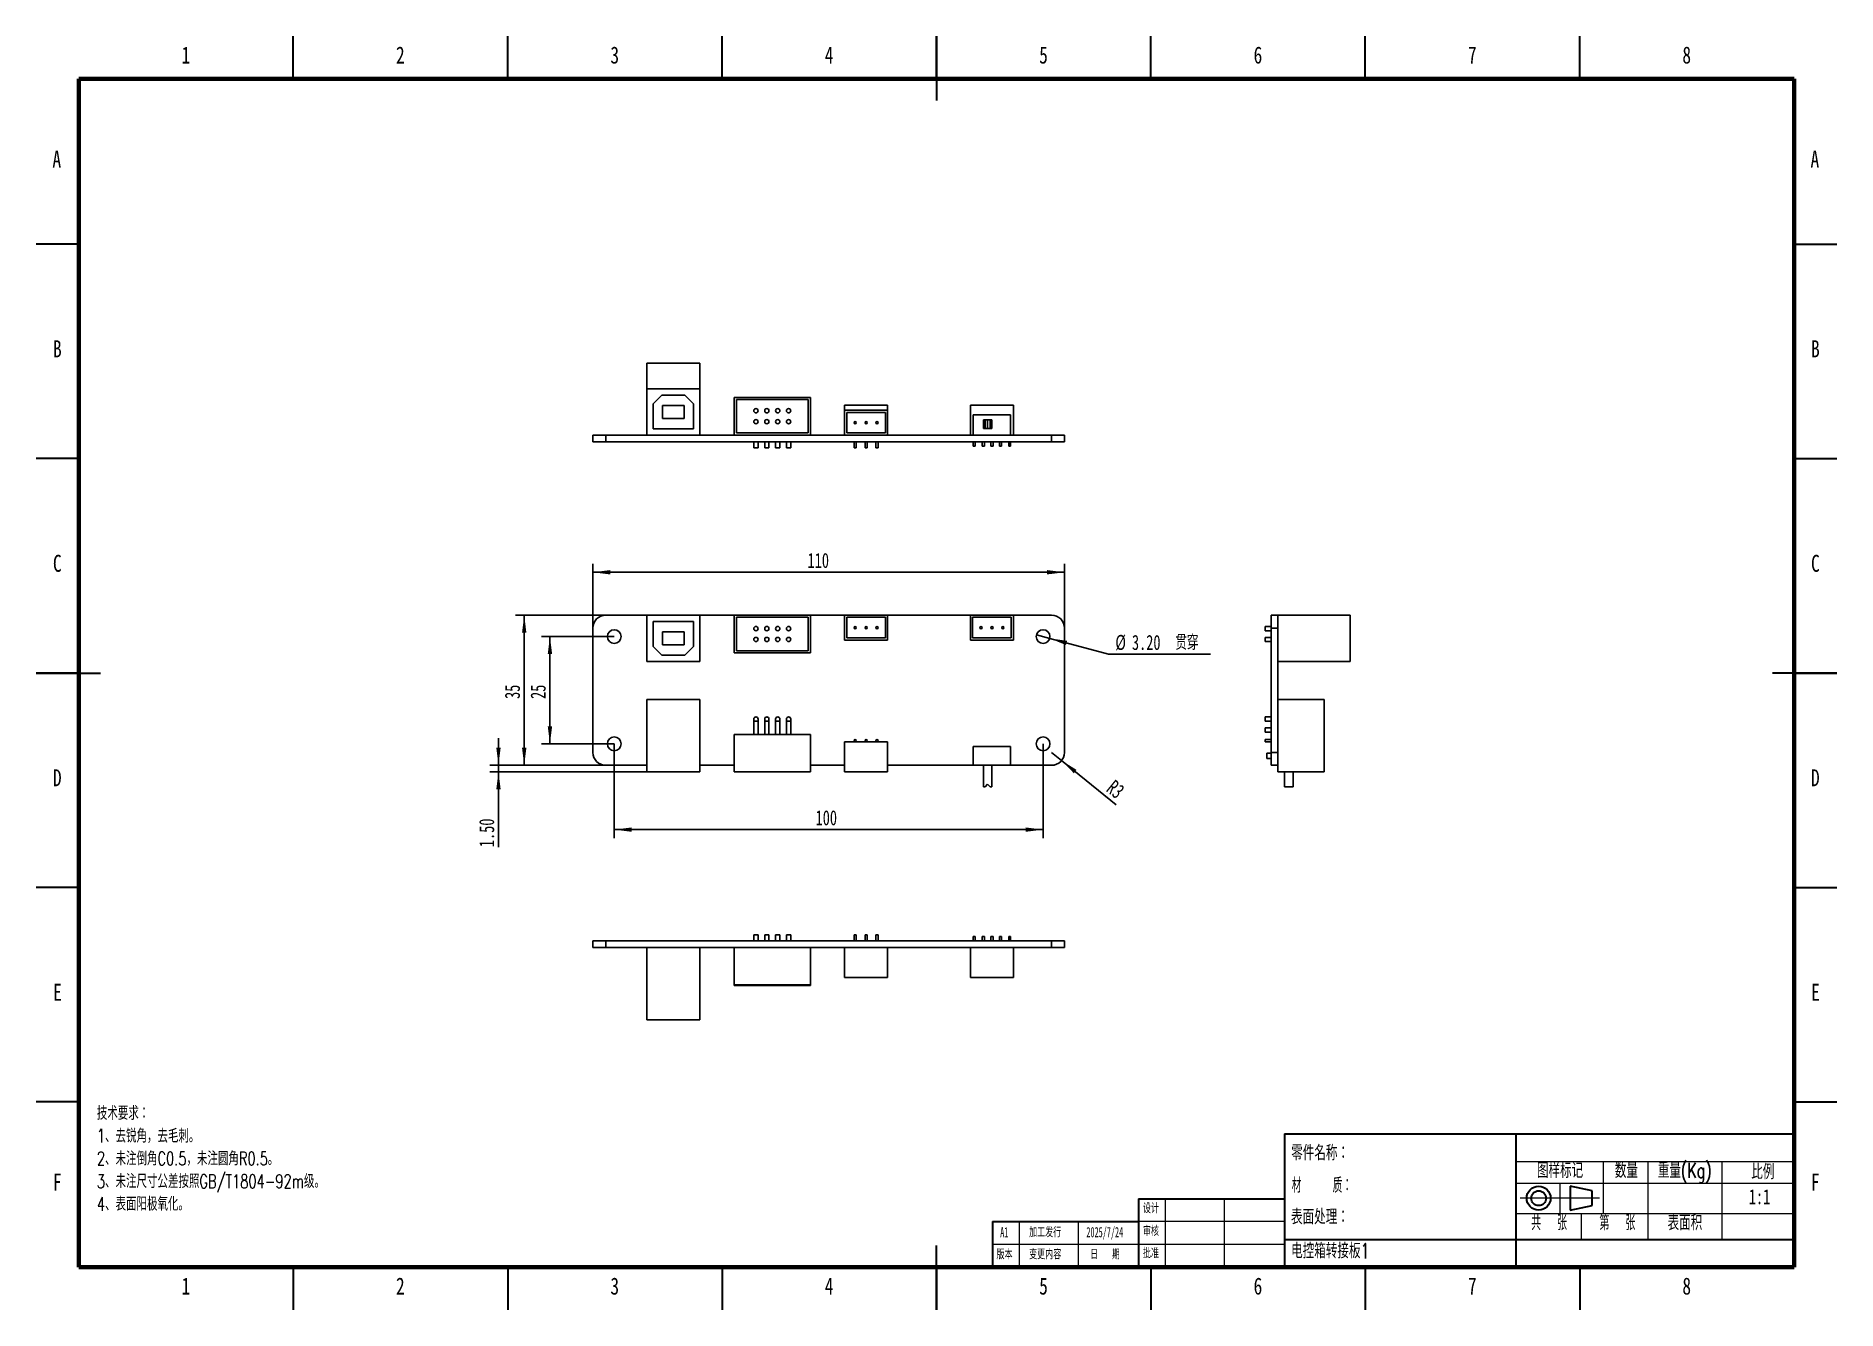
# Model space of a CAD drawing. Header units: millimetres. Extents: x 0 to 420, y 0 to 297.
import ezdxf

# ---------------------------------------------------------------- set-up
doc = ezdxf.new("R2010")
doc.units = ezdxf.units.MM
doc.linetypes.add('SLD-实线', pattern=[0])
doc.layers.add('轮廓粗实线', color=7, linetype='Continuous')
doc.styles.add('SLDTEXTSTYLE0', font='TXT', dxfattribs={"width": 0.7, "bigfont": 'bigfont'})
doc.styles.add('SLDTEXTSTYLE1', font='TXT', dxfattribs={"width": 0.56})
doc.styles.add('SLDTEXTSTYLE2', font='TXT', dxfattribs={"width": 0.56, "bigfont": 'bigfont'})
doc.styles.add('SLDTEXTSTYLE3', font='TXT', dxfattribs={"width": 0.524, "bigfont": 'bigfont'})
doc.styles.add('SLDTEXTSTYLE4', font='TXT', dxfattribs={"width": 0.6, "bigfont": 'bigfont'})
doc.styles.add('SLDTEXTSTYLE5', font='TXT', dxfattribs={"width": 0.7})
doc.styles.add('SLDTEXTSTYLE6', font='TXT', dxfattribs={"width": 0.585714, "bigfont": 'bigfont'})
doc.styles.add('SLDTEXTSTYLE7', font='TXT', dxfattribs={"width": 0.75})
doc.dimstyles.new('SLDDIMSTYLE0', dxfattribs={"dimtxt": 3.5, "dimasz": 4.08, "dimexe": 0, "dimexo": 0.0625, "dimgap": 0.875, "dimtad": 2, "dimrnd": 1e-09, "dimzin": 12, "dimdsep": 46, "dimtxsty": 'SLDTEXTSTYLE5', "dimsah": 1, "dimcen": 0.09, "dimadec": 0, "dimazin": 3, "dimtfac": 1, "dimtofl": 0, "dimtmove": 0, "dimatfit": 3, "dimfxl": 1, "dimfrac": 2, "dimtolj": 1, "dimtzin": 12, "dimarcsym": 0})
doc.dimstyles.new('SLDDIMSTYLE1', dxfattribs={"dimtxt": 3.5, "dimasz": 4.08, "dimexe": 0, "dimexo": 0.0625, "dimgap": 0.875, "dimtad": 2, "dimrnd": 1e-09, "dimzin": 4, "dimdsep": 46, "dimtxsty": 'SLDTEXTSTYLE5', "dimsah": 1, "dimcen": 0.09, "dimadec": 0, "dimazin": 1, "dimtfac": 1, "dimtmove": 0, "dimatfit": 0, "dimfxl": 1, "dimfrac": 2, "dimtolj": 1, "dimtzin": 12, "dimarcsym": 0})
doc.dimstyles.new('SLDDIMSTYLE2', dxfattribs={"dimtxt": 3.5, "dimasz": 4.08, "dimexe": 0, "dimexo": 0.0625, "dimgap": 0.875, "dimtad": 0, "dimtih": 1, "dimtoh": 1, "dimrnd": 1e-09, "dimzin": 4, "dimdsep": 46, "dimtxsty": 'SLDTEXTSTYLE5', "dimblk1": 'NONE', "dimsah": 1, "dimcen": 0, "dimadec": 0, "dimazin": 1, "dimtfac": 1, "dimtmove": 0, "dimatfit": 3, "dimldrblk": 'NONE', "dimfxl": 1, "dimfrac": 2, "dimtolj": 1, "dimtzin": 12, "dimarcsym": 0})
doc.dimstyles.new('SLDDIMSTYLE3', dxfattribs={"dimtxt": 3.5, "dimasz": 4.08, "dimexe": 0, "dimexo": 0.0625, "dimgap": 0.875, "dimtad": 2, "dimrnd": 1e-09, "dimzin": 12, "dimdsep": 46, "dimtxsty": 'SLDTEXTSTYLE5', "dimsah": 1, "dimcen": 0, "dimadec": 0, "dimazin": 3, "dimtfac": 1, "dimtofl": 0, "dimtmove": 0, "dimatfit": 3, "dimfxl": 1, "dimfrac": 2, "dimtolj": 1, "dimtzin": 12, "dimarcsym": 0})

# ---------------------------------------------------------------- blocks, each defined once
blk = doc.blocks.new('_D')
at = {"color": 5, "linetype": 'SLD-实线', "lineweight": 25, "true_color": 0x0000ff, "transparency": 16777216}
for p, q in [((129.85, 158.98), (129.85, 173.98)), ((239.85, 158.98), (239.85, 173.98)), ((239.85, 171.98), (129.85, 171.98))]:
    blk.add_line(p, q, dxfattribs=at)
for points in [[(129.85, 171.98), (133.93, 171.48), (133.93, 172.49)], [(239.85, 171.98), (235.77, 172.49), (235.77, 171.48)]]:
    blk.add_solid(points, dxfattribs=at)
at = {"color": 5, "linetype": 'SLD-实线', "lineweight": 25, "true_color": 0x0000ff, "transparency": 16777216, "insert": (179.93, 176.5), "char_height": 3.5, "attachment_point": 1, "style": 'SLDTEXTSTYLE5'}
blk.add_mtext('110', dxfattribs=at)
blk = doc.blocks.new('_D_1')
at = {"color": 5, "linetype": 'SLD-实线', "lineweight": 25, "true_color": 0x0000ff, "transparency": 16777216}
for p, q in [((132.85, 161.98), (111.85, 161.98)), ((113.85, 161.98), (113.85, 126.98)), ((132.85, 126.98), (111.85, 126.98))]:
    blk.add_line(p, q, dxfattribs=at)
for points in [[(113.85, 161.98), (113.34, 157.9), (114.36, 157.9)], [(113.85, 126.98), (114.36, 131.06), (113.34, 131.06)]]:
    blk.add_solid(points, dxfattribs=at)
at = {"color": 5, "linetype": 'SLD-实线', "lineweight": 25, "true_color": 0x0000ff, "transparency": 16777216, "insert": (109.34, 142.45), "char_height": 3.5, "attachment_point": 1, "rotation": 90, "style": 'SLDTEXTSTYLE5'}
blk.add_mtext('35', dxfattribs=at)
blk = doc.blocks.new('_D_2')
at = {"color": 5, "linetype": 'SLD-实线', "lineweight": 25, "true_color": 0x0000ff, "transparency": 16777216}
for p, q in [((107.85, 126.98), (107.85, 133.33)), ((132.85, 126.98), (105.85, 126.98)), ((107.85, 126.98), (107.85, 125.48)), ((142.42, 125.48), (105.85, 125.48)), ((107.85, 125.48), (107.85, 107.91))]:
    blk.add_line(p, q, dxfattribs=at)
for points in [[(107.85, 126.98), (108.36, 131.06), (107.34, 131.06)], [(107.85, 125.48), (107.34, 121.4), (108.36, 121.4)]]:
    blk.add_solid(points, dxfattribs=at)
at = {"color": 5, "linetype": 'SLD-实线', "lineweight": 25, "true_color": 0x0000ff, "transparency": 16777216, "insert": (103.34, 107.91), "char_height": 3.5, "attachment_point": 1, "rotation": 90, "style": 'SLDTEXTSTYLE5'}
blk.add_mtext('1.50', dxfattribs=at)
blk = doc.blocks.new('_D_3')
at = {"color": 5, "linetype": 'SLD-实线', "lineweight": 25, "true_color": 0x0000ff, "transparency": 16777216}
for p, q in [((134.85, 131.98), (134.85, 109.98)), ((234.85, 131.98), (234.85, 109.98)), ((134.85, 111.98), (234.85, 111.98))]:
    blk.add_line(p, q, dxfattribs=at)
for points in [[(134.85, 111.98), (138.93, 111.48), (138.93, 112.49)], [(234.85, 111.98), (230.77, 112.49), (230.77, 111.48)]]:
    blk.add_solid(points, dxfattribs=at)
at = {"color": 5, "linetype": 'SLD-实线', "lineweight": 25, "true_color": 0x0000ff, "transparency": 16777216, "insert": (181.8, 116.5), "char_height": 3.5, "attachment_point": 1, "style": 'SLDTEXTSTYLE5'}
blk.add_mtext('100', dxfattribs=at)
blk = doc.blocks.new('_D_4')
at = {"color": 5, "linetype": 'SLD-实线', "lineweight": 25, "true_color": 0x0000ff, "transparency": 16777216}
for p, q in [((134.85, 156.98), (117.85, 156.98)), ((119.85, 156.98), (119.85, 131.98)), ((134.85, 131.98), (117.85, 131.98))]:
    blk.add_line(p, q, dxfattribs=at)
for points in [[(119.85, 156.98), (119.34, 152.9), (120.36, 152.9)], [(119.85, 131.98), (120.36, 136.06), (119.34, 136.06)]]:
    blk.add_solid(points, dxfattribs=at)
at = {"color": 5, "linetype": 'SLD-实线', "lineweight": 25, "true_color": 0x0000ff, "transparency": 16777216, "insert": (115.34, 142.45), "char_height": 3.5, "attachment_point": 1, "rotation": 90, "style": 'SLDTEXTSTYLE5'}
blk.add_mtext('25', dxfattribs=at)
blk = doc.blocks.new('_D_5')
at = {"color": 5, "linetype": 'SLD-实线', "lineweight": 25, "true_color": 0x0000ff, "transparency": 16777216}
for p, q in [((233.31, 157.4), (236.4, 156.57)), ((236.4, 156.57), (250.13, 152.87)), ((250.13, 152.87), (273.91, 152.87))]:
    blk.add_line(p, q, dxfattribs=at)
blk.add_solid([(236.4, 156.57), (240.2, 155.02), (240.47, 156)], dxfattribs=at)
at = {"color": 5, "linetype": 'SLD-实线', "lineweight": 25, "true_color": 0x0000ff, "transparency": 16777216, "char_height": 3.5, "attachment_point": 1}
for s, insert, style in [('%%c', (251.71, 157.38), 'SLDTEXTSTYLE5'), ('3.20', (255.58, 157.38), 'SLDTEXTSTYLE5'), ('贯穿', (265.7, 157.38), 'SLDTEXTSTYLE0')]:
    blk.add_mtext(s, dxfattribs=dict(at, insert=insert, style=style))
blk = doc.blocks.new('_None')
blk = doc.blocks.new('_D_6')
at = {"color": 5, "linetype": 'SLD-实线', "lineweight": 25, "true_color": 0x0000ff, "transparency": 16777216}
for q in [(236.85, 129.98), (251.91, 117.75)]:
    blk.add_line((239.18, 128.09), q, dxfattribs=at)
blk.add_solid([(239.18, 128.09), (242.03, 125.13), (242.67, 125.91)], dxfattribs=at)
at = {"color": 5, "linetype": 'SLD-实线', "lineweight": 25, "true_color": 0x0000ff, "transparency": 16777216, "insert": (251.58, 123.81), "char_height": 3.5, "attachment_point": 1, "rotation": 320.9067, "style": 'SLDTEXTSTYLE5'}
blk.add_mtext('R3', dxfattribs=at)

msp = doc.modelspace()

# ---------------------------------------------------------------- linework, layer by layer
at = {"color": 7, "linetype": 'SLD-实线', "lineweight": 35}
for p, q in [((60, 287), (60, 297)), ((110, 287), (110, 297)), ((160, 287), (160, 297)), ((210, 297.001), (210, 281.999)), ((210, 287), (210, 297)), ((260, 287), (260, 297)), ((310, 287), (310, 297)), ((360, 287), (360, 297)), ((10, 248.5), (0, 248.5)), ((410, 248.5), (420, 248.5)), ((10, 198.5), (0, 198.5)), ((410, 198.5), (420, 198.5)), ((-0.001, 148.5), (15.001, 148.5)), ((10, 148.5), (0, 148.5)), ((420.001, 148.5), (404.999, 148.5)), ((410, 148.5), (420, 148.5)), ((10, 98.5), (0, 98.5)), ((410, 98.5), (420, 98.5)), ((10, 48.5), (0, 48.5)), ((410, 48.5), (420, 48.5)), ((291.144, 41.095), (291.144, 10.004)), ((291.144, 41.095), (410, 41.095)), ((345.144, 41.095), (345.144, 10)), ((257.117, 25.9), (257.117, 10)), ((257.117, 25.9), (291.144, 25.9)), ((223.09, 20.6), (257.117, 20.6)), ((223.09, 20.6), (223.09, 10)), ((210, -0.001), (210, 15.001)), ((291.144, 16.437), (410, 16.437)), ((60, 10), (60, 0)), ((110, 10), (110, 0)), ((160, 10), (160, 0)), ((210, 10), (210, 0)), ((260, 10), (260, 0)), ((310, 10), (310, 0)), ((360, 10), (360, 0))]:
    msp.add_line(p, q, dxfattribs=at)
at = {"color": 7, "linetype": 'SLD-实线', "lineweight": 70}
for p, q in [((10, 10), (10, 287)), ((10, 287), (410, 287)), ((410, 287), (410, 10)), ((410, 10), (10, 10))]:
    msp.add_line(p, q, dxfattribs=at)
at = {"color": 7, "linetype": 'SLD-实线', "lineweight": 18, "true_color": 0xffffff}
for p, q in [((410, 46.098), (410.179, 46.098)), ((263.325, 25.9), (263.325, 10)), ((277.085, 25.9), (277.085, 10)), ((364.601, 26.06), (346.112, 26.06)), ((360.356, 22.494), (360.356, 16.437))]:
    msp.add_line(p, q, dxfattribs=at)
at = {"color": 7, "linetype": 'SLD-实线', "lineweight": 18}
for p, q in [((291.144, 41.095), (410, 41.095)), ((345, 34.599), (410, 34.599)), ((365.471, 34.599), (365.471, 22.494)), ((375.881, 34.599), (375.881, 16.437)), ((393.136, 34.599), (393.136, 16.437)), ((345, 29.599), (410, 29.599)), ((355.397, 29.599), (355.397, 22.494)), ((345, 22.494), (410, 22.494)), ((229.298, 20.6), (229.298, 9.996)), ((243.058, 20.6), (243.058, 9.996)), ((291.144, 20.6), (257.117, 20.6)), ((291.144, 15.3), (223, 15.3))]:
    msp.add_line(p, q, dxfattribs=at)
at = {"color": 7, "linetype": 'SLD-实线', "lineweight": 35, "true_color": 0xffffff}
for p, q in [((362.946, 27.792), (357.815, 28.842)), ((357.815, 28.842), (357.815, 23.278)), ((362.946, 24.328), (362.946, 27.792)), ((357.815, 23.278), (362.946, 24.328))]:
    msp.add_line(p, q, dxfattribs=at)
for radius in [2.782, 1.732]:
    msp.add_circle((350.428, 26.06), radius, dxfattribs=at)
at = {"layer": '轮廓粗实线'}
for p, q in [((142.421, 214.76), (142.421, 220.76)), ((154.821, 220.76), (142.421, 220.76)), ((154.821, 214.76), (154.821, 220.76)), ((142.421, 214.76), (154.821, 214.76)), ((142.421, 214.76), (142.421, 203.96)), ((154.821, 214.76), (154.821, 203.96)), ((145.921, 213.26), (143.921, 211.26)), ((143.921, 211.26), (143.921, 205.46)), ((151.321, 213.26), (145.921, 213.26)), ((146.121, 210.86), (146.121, 207.86)), ((146.121, 210.86), (151.121, 210.86)), ((151.121, 210.86), (151.121, 207.86)), ((153.321, 211.26), (151.321, 213.26)), ((153.321, 205.46), (153.321, 211.26)), ((162.821, 212.76), (162.821, 203.96)), ((180.581, 212.76), (162.821, 212.76)), ((180.081, 212.26), (163.321, 212.26)), ((163.321, 212.26), (163.321, 204.46)), ((180.081, 204.46), (180.081, 212.26)), ((180.581, 203.96), (180.581, 212.76)), ((188.581, 210.96), (198.581, 210.96)), ((188.581, 210.96), (188.581, 209.76)), ((198.581, 210.96), (198.581, 209.76)), ((217.931, 210.96), (227.931, 210.96)), ((217.931, 210.96), (217.931, 203.96)), ((227.931, 210.96), (227.931, 203.96)), ((146.121, 207.86), (151.121, 207.86)), ((188.581, 209.76), (188.581, 203.96)), ((198.581, 209.76), (188.581, 209.76)), ((198.081, 209.26), (189.081, 209.26)), ((189.081, 209.26), (189.081, 204.46)), ((198.081, 204.46), (198.081, 209.26)), ((198.581, 203.96), (198.581, 209.76)), ((227.281, 208.66), (218.581, 208.66)), ((218.581, 203.96), (218.581, 208.66)), ((220.931, 205.51), (220.931, 207.51)), ((220.931, 207.51), (221.365, 207.51)), ((221.365, 205.51), (221.365, 207.51)), ((221.365, 207.51), (221.931, 207.51)), ((221.931, 205.51), (221.931, 207.51)), ((221.931, 207.51), (222.497, 207.51)), ((222.497, 205.51), (222.497, 207.51)), ((222.497, 207.51), (222.931, 207.51)), ((222.931, 205.51), (222.931, 207.51)), ((227.281, 203.96), (227.281, 208.66)), ((129.851, 202.36), (129.851, 203.96)), ((129.851, 203.96), (132.851, 203.96)), ((132.851, 202.36), (129.851, 202.36)), ((132.851, 203.96), (132.851, 202.36)), ((142.421, 203.96), (132.851, 203.96)), ((236.851, 202.36), (132.851, 202.36)), ((142.421, 203.96), (154.821, 203.96)), ((143.921, 205.46), (153.321, 205.46)), ((162.821, 203.96), (154.821, 203.96)), ((162.821, 203.96), (180.581, 203.96)), ((163.321, 204.46), (180.081, 204.46)), ((167.391, 202.36), (167.391, 200.96)), ((168.391, 200.96), (168.391, 202.36)), ((169.931, 202.36), (169.931, 200.96)), ((170.931, 200.96), (170.931, 202.36)), ((172.471, 202.36), (172.471, 200.96)), ((173.471, 200.96), (173.471, 202.36)), ((175.011, 202.36), (175.011, 200.96)), ((176.011, 200.96), (176.011, 202.36)), ((188.581, 203.96), (180.581, 203.96)), ((188.581, 203.96), (198.581, 203.96)), ((189.081, 204.46), (198.081, 204.46)), ((190.791, 202.36), (190.791, 200.96)), ((191.291, 200.96), (191.291, 202.36)), ((193.331, 202.36), (193.331, 200.96)), ((193.831, 200.96), (193.831, 202.36)), ((195.871, 202.36), (195.871, 200.96)), ((196.371, 200.96), (196.371, 202.36)), ((236.851, 203.96), (198.581, 203.96)), ((227.281, 203.96), (218.581, 203.96)), ((218.581, 202.36), (218.581, 201.36)), ((218.981, 202.36), (218.981, 201.36)), ((220.681, 202.36), (220.681, 201.36)), ((220.931, 205.51), (221.365, 205.51)), ((221.181, 201.36), (221.181, 202.36)), ((221.365, 205.51), (221.931, 205.51)), ((221.931, 205.51), (222.497, 205.51)), ((222.497, 205.51), (222.931, 205.51)), ((222.681, 202.36), (222.681, 201.36)), ((223.181, 201.36), (223.181, 202.36)), ((224.681, 202.36), (224.681, 201.36)), ((225.181, 201.36), (225.181, 202.36)), ((226.881, 202.36), (226.881, 201.36)), ((227.281, 202.36), (227.281, 201.36)), ((236.851, 202.36), (236.851, 203.96)), ((236.851, 203.96), (239.851, 203.96)), ((239.851, 202.36), (236.851, 202.36)), ((239.851, 203.96), (239.851, 202.36)), ((168.391, 200.96), (167.391, 200.96)), ((170.931, 200.96), (169.931, 200.96)), ((173.471, 200.96), (172.471, 200.96)), ((176.011, 200.96), (175.011, 200.96)), ((190.791, 200.96), (191.041, 200.96)), ((191.041, 200.96), (191.291, 200.96)), ((193.331, 200.96), (193.581, 200.96)), ((193.581, 200.96), (193.831, 200.96)), ((195.871, 200.96), (196.121, 200.96)), ((196.121, 200.96), (196.371, 200.96)), ((218.981, 201.36), (218.581, 201.36)), ((221.181, 201.36), (220.681, 201.36)), ((223.181, 201.36), (222.681, 201.36)), ((225.181, 201.36), (224.681, 201.36)), ((226.881, 201.36), (227.281, 201.36)), ((132.851, 161.985), (142.421, 161.985)), ((154.821, 161.985), (142.421, 161.985)), ((142.421, 151.185), (142.421, 161.985)), ((143.921, 160.485), (143.921, 154.685)), ((153.321, 160.485), (143.921, 160.485)), ((153.321, 154.685), (153.321, 160.485)), ((154.821, 151.185), (154.821, 161.985)), ((154.821, 161.985), (162.821, 161.985)), ((162.821, 161.985), (162.821, 153.185)), ((180.581, 161.985), (162.821, 161.985)), ((180.081, 161.485), (163.321, 161.485)), ((163.321, 161.485), (163.321, 153.685)), ((180.081, 153.685), (180.081, 161.485)), ((180.581, 153.185), (180.581, 161.985)), ((180.581, 161.985), (188.581, 161.985)), ((198.581, 161.985), (188.581, 161.985)), ((188.581, 161.985), (188.581, 156.185)), ((198.081, 161.485), (189.081, 161.485)), ((189.081, 161.485), (189.081, 156.685)), ((198.081, 156.685), (198.081, 161.485)), ((198.581, 156.185), (198.581, 161.985)), ((198.581, 161.985), (217.931, 161.985)), ((227.931, 161.985), (217.931, 161.985)), ((217.931, 161.985), (217.931, 156.185)), ((218.431, 161.485), (218.431, 156.685)), ((227.431, 161.485), (218.431, 161.485)), ((227.431, 156.685), (227.431, 161.485)), ((227.931, 156.185), (227.931, 161.985)), ((227.931, 161.985), (236.851, 161.985)), ((288.04, 161.985), (289.64, 161.985)), ((288.04, 158.985), (288.04, 161.985)), ((289.64, 161.985), (306.44, 161.985)), ((289.64, 161.985), (289.64, 158.985)), ((306.44, 151.185), (306.44, 161.985)), ((129.851, 129.985), (129.851, 158.985)), ((151.121, 158.085), (146.121, 158.085)), ((146.121, 155.085), (146.121, 158.085)), ((151.121, 155.085), (151.121, 158.085)), ((188.581, 156.185), (198.581, 156.185)), ((189.081, 156.685), (198.081, 156.685)), ((217.931, 156.185), (227.931, 156.185)), ((218.431, 156.685), (227.431, 156.685)), ((239.851, 158.985), (239.851, 129.985)), ((288.04, 159.355), (286.64, 159.355)), ((286.64, 159.355), (286.64, 158.355)), ((286.64, 158.355), (288.04, 158.355)), ((288.04, 156.815), (286.64, 156.815)), ((286.64, 156.815), (286.64, 155.815)), ((286.64, 155.815), (288.04, 155.815)), ((288.04, 129.985), (288.04, 158.985)), ((289.64, 158.985), (288.04, 158.985)), ((289.64, 129.985), (289.64, 158.985)), ((143.921, 154.685), (145.921, 152.685)), ((145.921, 152.685), (151.321, 152.685)), ((151.121, 155.085), (146.121, 155.085)), ((151.321, 152.685), (153.321, 154.685)), ((162.821, 153.185), (180.581, 153.185)), ((163.321, 153.685), (180.081, 153.685)), ((154.821, 151.185), (142.421, 151.185)), ((289.64, 151.185), (306.44, 151.185)), ((142.421, 142.285), (142.421, 125.485)), ((142.421, 142.285), (154.821, 142.285)), ((154.821, 142.285), (154.821, 125.485)), ((300.44, 142.285), (289.64, 142.285)), ((300.44, 142.285), (300.44, 125.485)), ((167.391, 137.775), (167.391, 137.275)), ((167.391, 137.275), (167.391, 134.185)), ((168.391, 137.275), (167.391, 137.275)), ((168.391, 137.275), (168.391, 137.775)), ((168.391, 134.185), (168.391, 137.275)), ((169.931, 137.775), (169.931, 137.275)), ((169.931, 137.275), (169.931, 134.185)), ((170.931, 137.275), (169.931, 137.275)), ((170.931, 137.275), (170.931, 137.775)), ((170.931, 134.185), (170.931, 137.275)), ((172.471, 137.775), (172.471, 137.275)), ((172.471, 137.275), (172.471, 134.185)), ((173.471, 137.275), (172.471, 137.275)), ((173.471, 137.275), (173.471, 137.775)), ((173.471, 134.185), (173.471, 137.275)), ((175.011, 137.775), (175.011, 137.275)), ((175.011, 137.275), (175.011, 134.185)), ((176.011, 137.275), (175.011, 137.275)), ((176.011, 137.275), (176.011, 137.775)), ((176.011, 134.185), (176.011, 137.275)), ((288.04, 138.275), (286.64, 138.275)), ((286.64, 138.275), (286.64, 137.275)), ((286.64, 137.275), (288.04, 137.275)), ((288.04, 135.735), (286.64, 135.735)), ((286.64, 134.735), (286.64, 135.735)), ((286.64, 134.735), (288.04, 134.735)), ((162.821, 125.485), (162.821, 134.185)), ((180.581, 134.185), (162.821, 134.185)), ((180.581, 125.485), (180.581, 134.185)), ((188.581, 125.485), (188.581, 132.485)), ((198.581, 132.485), (188.581, 132.485)), ((198.581, 125.485), (198.581, 132.485)), ((218.581, 131.385), (227.281, 131.385)), ((218.581, 126.985), (218.581, 131.385)), ((227.281, 131.385), (227.281, 126.985)), ((288.04, 132.985), (286.64, 132.985)), ((286.64, 132.985), (286.64, 132.485)), ((286.64, 132.485), (288.04, 132.485)), ((142.421, 126.985), (132.851, 126.985)), ((162.821, 126.985), (154.821, 126.985)), ((188.581, 126.985), (180.581, 126.985)), ((218.581, 126.985), (198.581, 126.985)), ((227.281, 126.985), (218.581, 126.985)), ((220.931, 126.985), (220.931, 121.985)), ((222.931, 121.985), (222.931, 126.985)), ((236.851, 126.985), (227.281, 126.985)), ((287.04, 128.585), (287.04, 129.785)), ((287.04, 129.785), (288.04, 129.785)), ((288.04, 128.585), (287.04, 128.585)), ((288.04, 129.985), (289.64, 129.985)), ((288.04, 126.985), (288.04, 129.985)), ((289.64, 126.985), (288.04, 126.985)), ((289.64, 129.985), (289.64, 126.985)), ((289.64, 126.985), (289.64, 125.485)), ((142.421, 125.485), (154.821, 125.485)), ((180.581, 125.485), (162.821, 125.485)), ((198.581, 125.485), (188.581, 125.485)), ((220.931, 121.985), (221.365, 121.985)), ((221.365, 121.985), (221.931, 122.55)), ((221.931, 122.55), (222.497, 121.985)), ((222.497, 121.985), (222.931, 121.985)), ((300.44, 125.485), (289.64, 125.485)), ((291.19, 125.485), (291.19, 121.985)), ((291.19, 121.985), (293.19, 121.985)), ((293.19, 125.485), (293.19, 121.985)), ((129.851, 84.477), (129.851, 86.077)), ((129.851, 86.077), (132.851, 86.077)), ((132.851, 84.477), (129.851, 84.477)), ((132.851, 86.077), (132.851, 84.477)), ((132.851, 86.077), (236.851, 86.077)), ((132.851, 84.477), (236.851, 84.477)), ((154.821, 84.477), (142.421, 84.477)), ((142.421, 84.477), (142.421, 67.677)), ((154.821, 84.477), (154.821, 67.677)), ((180.581, 84.477), (162.821, 84.477)), ((162.821, 75.777), (162.821, 84.477)), ((167.391, 87.477), (167.391, 86.077)), ((168.391, 87.477), (167.391, 87.477)), ((168.391, 86.077), (168.391, 87.477)), ((169.931, 87.477), (169.931, 86.077)), ((170.931, 87.477), (169.931, 87.477)), ((170.931, 86.077), (170.931, 87.477)), ((172.471, 87.477), (172.471, 86.077)), ((173.471, 87.477), (172.471, 87.477)), ((173.471, 86.077), (173.471, 87.477)), ((175.011, 87.477), (175.011, 86.077)), ((176.011, 87.477), (175.011, 87.477)), ((176.011, 86.077), (176.011, 87.477)), ((180.581, 75.777), (180.581, 84.477)), ((198.581, 84.477), (188.581, 84.477)), ((188.581, 77.477), (188.581, 84.477)), ((190.791, 87.477), (190.791, 86.077)), ((191.291, 87.477), (190.791, 87.477)), ((191.291, 86.077), (191.291, 87.477)), ((193.331, 87.477), (193.331, 86.077)), ((193.831, 87.477), (193.331, 87.477)), ((193.831, 86.077), (193.831, 87.477)), ((195.871, 87.477), (195.871, 86.077)), ((196.371, 87.477), (195.871, 87.477)), ((196.371, 86.077), (196.371, 87.477)), ((198.581, 77.477), (198.581, 84.477)), ((227.931, 84.477), (217.931, 84.477)), ((217.931, 77.477), (217.931, 84.477)), ((218.981, 87.077), (218.581, 87.077)), ((218.581, 87.077), (218.581, 86.077)), ((218.981, 87.077), (218.981, 86.077)), ((220.681, 87.077), (220.681, 86.077)), ((220.681, 87.077), (221.181, 87.077)), ((221.181, 86.077), (221.181, 87.077)), ((222.681, 87.077), (222.681, 86.077)), ((222.681, 87.077), (223.181, 87.077)), ((223.181, 86.077), (223.181, 87.077)), ((224.681, 87.077), (224.681, 86.077)), ((224.681, 87.077), (225.181, 87.077)), ((225.181, 86.077), (225.181, 87.077)), ((226.881, 87.077), (226.881, 86.077)), ((226.881, 87.077), (227.281, 87.077)), ((227.281, 87.077), (227.281, 86.077)), ((227.931, 77.477), (227.931, 84.477)), ((236.851, 84.477), (236.851, 86.077)), ((236.851, 86.077), (239.851, 86.077)), ((239.851, 84.477), (236.851, 84.477)), ((239.851, 86.077), (239.851, 84.477)), ((180.581, 75.777), (162.821, 75.777)), ((162.821, 75.677), (162.821, 75.777)), ((180.581, 75.677), (162.821, 75.677)), ((180.581, 75.777), (180.581, 75.677)), ((198.581, 77.477), (188.581, 77.477)), ((227.931, 77.477), (217.931, 77.477)), ((154.821, 67.677), (142.421, 67.677))]:
    msp.add_line(p, q, dxfattribs=at)
at = {"layer": '轮廓粗实线', "flags": 128}
for points in [[(170.931, 137.775), (170.893, 137.966), (170.785, 138.128), (170.622, 138.237), (170.431, 138.275), (170.24, 138.237), (170.078, 138.128), (169.969, 137.966), (169.931, 137.775), (169.931, 137.775)], [(173.471, 137.775), (173.433, 137.966), (173.325, 138.128), (173.162, 138.237), (172.971, 138.275), (172.78, 138.237), (172.618, 138.128), (172.509, 137.966), (172.471, 137.775), (172.471, 137.775)], [(176.011, 137.775), (175.973, 137.966), (175.865, 138.128), (175.702, 138.237), (175.511, 138.275), (175.32, 138.237), (175.158, 138.128), (175.049, 137.966), (175.011, 137.775), (175.011, 137.775)]]:
    msp.add_lwpolyline(points, dxfattribs=at)
at = {"layer": '轮廓粗实线'}
for centre, radius in [((167.891, 209.63), 0.5), ((170.431, 209.63), 0.5), ((172.971, 209.63), 0.5), ((175.511, 209.63), 0.5), ((167.891, 207.09), 0.5), ((170.431, 207.09), 0.5), ((172.971, 207.09), 0.5), ((175.511, 207.09), 0.5), ((191.041, 206.86), 0.25), ((193.581, 206.86), 0.25), ((196.121, 206.86), 0.25), ((134.851, 156.985), 1.6), ((167.891, 158.855), 0.5), ((167.891, 156.315), 0.5), ((170.431, 158.855), 0.5), ((170.431, 156.315), 0.5), ((172.971, 158.855), 0.5), ((172.971, 156.315), 0.5), ((175.511, 158.855), 0.5), ((175.511, 156.315), 0.5), ((191.041, 159.085), 0.25), ((193.581, 159.085), 0.25), ((196.121, 159.085), 0.25), ((220.391, 159.085), 0.25), ((222.931, 159.085), 0.25), ((225.471, 159.085), 0.25), ((234.851, 156.985), 1.6), ((134.851, 131.985), 1.6), ((191.041, 132.735), 0.25), ((193.581, 132.735), 0.25), ((196.121, 132.735), 0.25), ((234.851, 131.985), 1.6)]:
    msp.add_circle(centre, radius, dxfattribs=at)
for centre, radius, start, end in [((132.851, 158.985), 3, 90, 180), ((236.851, 158.985), 3, 0, 90), ((167.891, 137.775), 0.5, 0, 180), ((132.851, 129.985), 3, 180, 270), ((236.851, 129.985), 3, 270, 0)]:
    msp.add_arc(centre, radius, start, end, dxfattribs=at)

# ---------------------------------------------------------------- texts
at = {"color": 7, "linetype": 'Continuous', "lineweight": 0, "char_height": 3.969, "attachment_point": 2, "style": 'SLDTEXTSTYLE7'}
for s, insert in [('1', (34.96, 294.56)), ('2', (84.96, 294.56)), ('3', (134.96, 294.56)), ('4', (184.96, 294.56)), ('5', (234.96, 294.56)), ('6', (284.96, 294.56)), ('7', (334.96, 294.56)), ('8', (384.96, 294.56)), ('A', (4.84, 270.31)), ('A', (414.84, 270.31)), ('B', (4.971, 226.06)), ('B', (414.971, 226.06)), ('C', (4.959, 176.06)), ('C', (414.959, 176.06)), ('D', (4.953, 126.06)), ('D', (414.953, 126.06)), ('E', (5.008, 76.06)), ('E', (415.008, 76.06)), ('F', (4.958, 31.81)), ('F', (414.958, 31.81)), ('1', (34.96, 7.56)), ('2', (84.96, 7.56)), ('3', (134.96, 7.56)), ('4', (184.96, 7.56)), ('5', (234.96, 7.56)), ('6', (284.96, 7.56)), ('7', (334.96, 7.56)), ('8', (384.96, 7.56))]:
    msp.add_mtext(s, dxfattribs=dict(at, insert=insert))
at = {"color": 7, "linetype": 'SLD-实线', "lineweight": 18, "true_color": 0xffffff}
for s, insert, char_height, attachment_point, style in [('技术要求：^J1、去锐角，去毛刺。^J2、未注倒角C0.5，未注圆角R0.5。^J3、未注尺寸公差按照GB/T1804-92m级。^J4、表面阳极氧化。', (14.192, 47.486), 3.175, 1, 'SLDTEXTSTYLE0'), ('零件名称：', (292.729, 38.387), 3.5, 1, 'SLDTEXTSTYLE0'), ('图样标记', (355.418, 34.268), 3.5, 2, 'SLDTEXTSTYLE0'), ('数量', (370.897, 34.268), 3.5, 2, 'SLDTEXTSTYLE0'), ('重量(Kg)', (384.498, 34.268), 3.5, 2, 'SLDTEXTSTYLE0'), ('比例', (402.71, 33.986), 3.5, 2, 'SLDTEXTSTYLE0'), ('材    质：', (292.829, 30.816), 3.5, 1, 'SLDTEXTSTYLE6'), ('1:1', (401.937, 28.155), 3.5, 2, 'SLDTEXTSTYLE5'), ('设计', (260.005, 24.927), 2.3812, 2, 'SLDTEXTSTYLE2'), ('表面处理：', (292.68, 23.463), 3.5, 1, 'SLDTEXTSTYLE0'), ('共  张', (352.855, 22.093), 3.5, 2, 'SLDTEXTSTYLE4'), ('第  张', (368.792, 22.093), 3.5, 2, 'SLDTEXTSTYLE4'), ('表面积', (384.538, 22.093), 3.5, 2, 'SLDTEXTSTYLE0'), ('A1', (225.807, 19.339), 2.3812, 2, 'SLDTEXTSTYLE1'), ('加工发行', (235.343, 19.339), 2.3812, 2, 'SLDTEXTSTYLE2'), ('2025/7/24', (249.245, 19.339), 2.3812, 2, 'SLDTEXTSTYLE1'), ('审核', (260.005, 19.619), 2.3812, 2, 'SLDTEXTSTYLE2'), ('版本', (225.861, 14.194), 2.3812, 2, 'SLDTEXTSTYLE2'), ('变更内容', (235.343, 14.198), 2.3812, 2, 'SLDTEXTSTYLE2'), ('日   期', (249.291, 14.194), 2.3812, 2, 'SLDTEXTSTYLE3'), ('批准', (260.005, 14.475), 2.3812, 2, 'SLDTEXTSTYLE2'), ('电控箱转接板1', (292.705, 15.529), 3.5, 1, 'SLDTEXTSTYLE0')]:
    msp.add_mtext(s, dxfattribs=dict(at, insert=insert, char_height=char_height, attachment_point=attachment_point, style=style))

# ---------------------------------------------------------------- dimensions: what is measured, and where the dimension line sits
at = {"color": 5, "linetype": 'SLD-实线', "lineweight": 25, "true_color": 0x0000ff}
for base, p1, p2, picture, middle in [((129.851, 171.985), (239.851, 158.985), (129.851, 158.985), '_D', (182.987, 171.985)), ((234.851, 111.985), (134.851, 131.985), (234.851, 131.985), '_D_3', (184.851, 111.985))]:
    dim = msp.add_linear_dim(base=base, p1=p1, p2=p2, dimstyle='SLDDIMSTYLE0', dxfattribs=at)
    dim.commit()
    dim.dimension.update_dxf_attribs({"geometry": picture, "text_midpoint": middle, "dimtype": 160})
for base, p1, p2, dimstyle, picture, middle in [((113.851, 126.985), (132.851, 161.985), (132.851, 126.985), 'SLDDIMSTYLE0', '_D_1', (113.851, 144.485)), ((119.851, 131.985), (134.851, 156.985), (134.851, 131.985), 'SLDDIMSTYLE0', '_D_4', (119.851, 144.485)), ((107.851, 125.485), (132.851, 126.985), (142.421, 125.485), 'SLDDIMSTYLE1', '_D_2', (107.851, 111.985))]:
    dim = msp.add_linear_dim(base=base, p1=p1, p2=p2, angle=90, dimstyle=dimstyle, dxfattribs=at)
    dim.commit()
    dim.dimension.update_dxf_attribs({"geometry": picture, "text_midpoint": middle, "dimtype": 160})
dim = msp.add_diameter_dim_2p(p1=(233.306, 157.401), p2=(236.396, 156.569), text='<> 贯穿', dimstyle='SLDDIMSTYLE2', dxfattribs=at)
dim.commit()
dim.dimension.update_dxf_attribs({"geometry": '_D_5', "text_midpoint": (262.813, 154.91), "dimtype": 163})
dim = msp.add_radius_dim(center=(236.851, 129.985), mpoint=(239.179, 128.093), dimstyle='SLDDIMSTYLE3', dxfattribs=at)
dim.commit()
dim.dimension.update_dxf_attribs({"geometry": '_D_6', "text_midpoint": (250.418, 118.962), "dimtype": 164})

doc.saveas('drawing.dxf')
